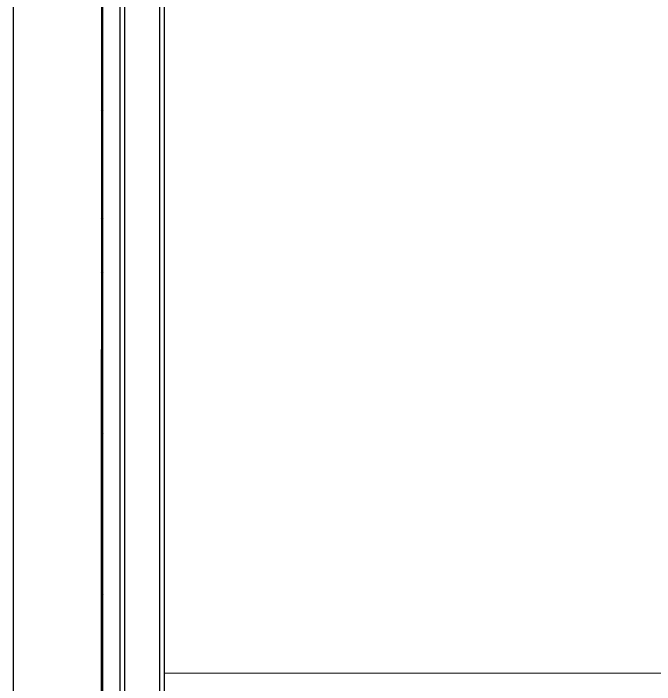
# Model space of a CAD drawing. Header units: metres. Extents: x 1796 to 2240, y -1398 to -687.
# Drawn here: x 2133.57 to 2143.22, y -1044.35 to -1034.26 of the extents above; entities that cross this region are included whole.
import ezdxf

# ---------------------------------------------------------------- set-up
doc = ezdxf.new("R2010")
doc.units = ezdxf.units.M
doc.header["$MEASUREMENT"] = 0
doc.layers.add('ARQUITETURA', color=253, linetype='CONTINUOUS')

msp = doc.modelspace()

# ---------------------------------------------------------------- linework, layer by layer
at = {"layer": 'ARQUITETURA'}
for p, q in [((2133.569, -1093.396, 0), (2133.569, -1022.312, 0)), ((2134.91, -1093.396, 0), (2134.915, -1027.637, 0)), ((2134.892, -1093.396, 0), (2134.898, -1030.872, 0)), ((2135.172, -1093.396, 0), (2135.178, -1030.881, 0)), ((2135.837, -1093.396, 0), (2135.843, -1030.881, 0)), ((2135.242, -1093.396, 0), (2135.248, -1030.951, 0)), ((2135.767, -1093.396, 0), (2135.773, -1030.951, 0)), ((2135.842, -1044.175, 0), (2145.522, -1044.176, 0))]:
    msp.add_line(p, q, dxfattribs=at)
for centre in [(2134.906, -1034.913, 0), (2134.906, -1035.722, 0), (2134.906, -1036.53, 0), (2134.906, -1037.339, 0), (2134.906, -1038.147, 0), (2134.906, -1038.956, 0), (2134.906, -1039.764, 0), (2134.906, -1040.573, 0), (2134.906, -1041.381, 0), (2134.905, -1042.19, 0), (2134.905, -1042.998, 0), (2134.905, -1043.807, 0)]:
    msp.add_circle(centre, 0.00875, dxfattribs=at)

doc.saveas('drawing.dxf')
